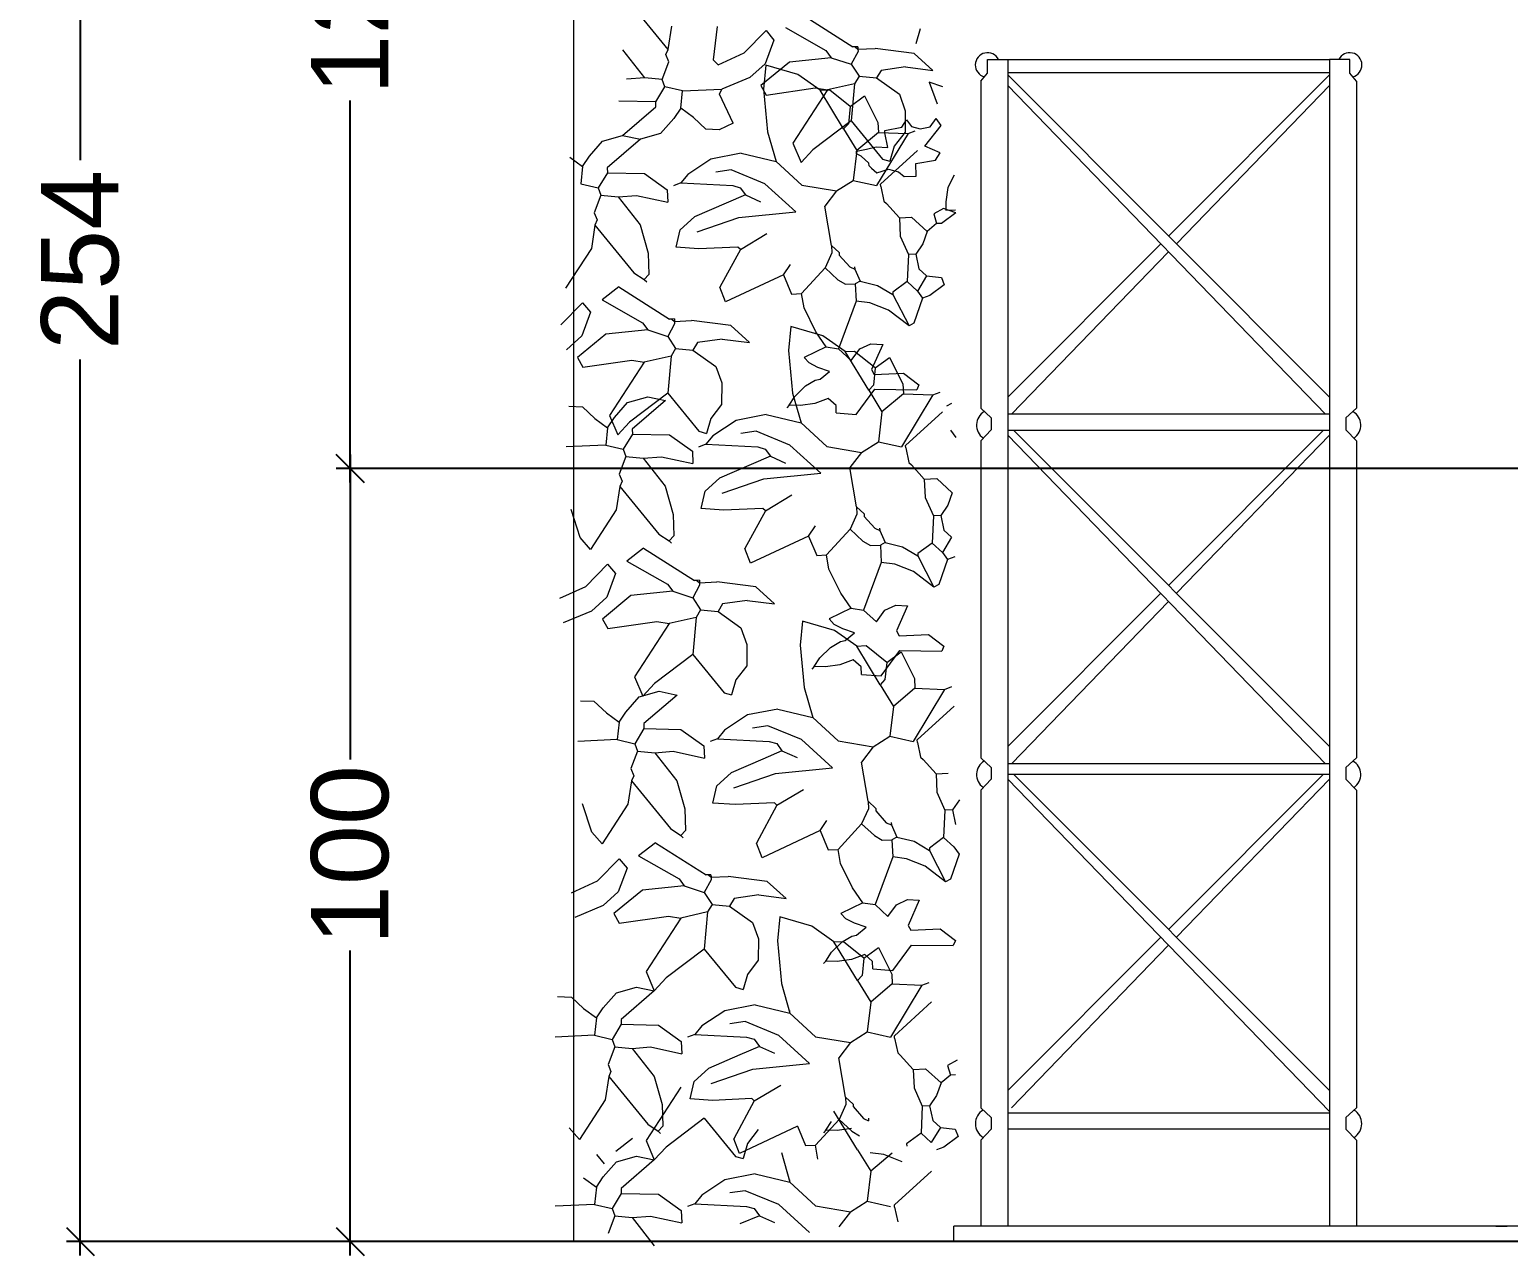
# Model space of a CAD drawing. Header units: centimetres. Extents: x 5667 to 17750, y 274 to 6203.
# Drawn here: x 12659.6 to 12850.9, y 2465.5 to 2624.1 of the extents above; entities that cross this region are included whole.
import ezdxf

# ---------------------------------------------------------------- set-up
doc = ezdxf.new("R2010")
doc.units = ezdxf.units.CM
doc.header["$MEASUREMENT"] = 0
doc.layers.get('0').update_dxf_attribs({"lineweight": 18})
for name, color, linetype, lineweight in [('A-FURN', 8, 'Continuous', 9), ('A-WALL-FULL', 7, 'Continuous', 20), ('G-ANNO-DIM', 3, 'Continuous', 9), ('G-HEDGE', 104, 'Continuous', 9)]:
    doc.layers.add(name, color=color, linetype=linetype, lineweight=lineweight)
doc.styles.add('ARIAL', font='arial.ttf')
doc.dimstyles.new('TICK_36', dxfattribs={"dimtxt": 10, "dimasz": 3.6, "dimexe": 1.8, "dimexo": 1.2, "dimgap": 1.8, "dimtad": 0, "dimdec": 0, "dimzin": 0, "dimdsep": 46, "dimtxsty": 'ARIAL', "dimblk": 'OBLIQUE', "dimcen": 1.8, "dimdle": 1.8, "dimclrd": 256, "dimclrt": 256, "dimadec": 0, "dimazin": 0, "dimtfac": 1, "dimtdec": 0, "dimtmove": 1, "dimatfit": 3, "dimldrblk": 'OPEN90', "dimfxl": 1, "dimtolj": 1, "dimtzin": 0, "dimarcsym": 0})

# ---------------------------------------------------------------- blocks, each defined once
blk = doc.blocks.new('_Oblique')
at = {"color": 0, "linetype": 'ByBlock', "lineweight": -2}
blk.add_line((-0.5, -0.5), (0.5, 0.5), dxfattribs=at)
blk = doc.blocks.new('*D69')
at = {"layer": 'Defpoints', "color": 0, "transparency": 16777216}
for p in [(13124.18, 2687.32), (12701.05, 2567.32), (13124.18, 2567.32)]:
    blk.add_point(p, dxfattribs=at)
at = {"layer": 'G-ANNO-DIM', "lineweight": -2, "transparency": 16777216}
for p, q in [((12701.05, 2689.12), (12701.05, 2639.68)), ((12701.05, 2565.52), (12701.05, 2614.96))]:
    blk.add_line(p, q, dxfattribs=at)
at = {"layer": 'G-ANNO-DIM', "color": 0, "lineweight": -2, "transparency": 16777216}
for p, q in [((13122.98, 2687.32), (12699.25, 2687.32)), ((13122.98, 2567.32), (12699.25, 2567.32))]:
    blk.add_line(p, q, dxfattribs=at)
at = {"layer": 'G-ANNO-DIM', "lineweight": -2, "transparency": 16777216, "xscale": 3.6, "yscale": 3.6, "zscale": 3.6}
for p, rotation in [((12701.05, 2687.32), 90), ((12701.05, 2567.32), 270)]:
    blk.add_blockref('_Oblique', p, dxfattribs=dict(at, rotation=rotation))
at = {"layer": 'G-ANNO-DIM', "transparency": 16777216, "insert": (12701.05, 2627.32), "char_height": 10, "attachment_point": 5, "rotation": 90, "style": 'ARIAL'}
blk.add_mtext('\\A1;120', dxfattribs=at)
blk = doc.blocks.new('_Open90')
at = {"color": 0, "linetype": 'ByBlock', "lineweight": -2}
for p, q in [((0, 0), (-1, 0)), ((-0.5, 0.5), (0, 0)), ((0, 0), (-0.5, -0.5))]:
    blk.add_line(p, q, dxfattribs=at)
blk = doc.blocks.new('*D71')
at = {"layer": 'Defpoints', "color": 0, "transparency": 16777216}
for p in [(13124.18, 2567.32), (12701.05, 2467.32), (13124.18, 2467.32)]:
    blk.add_point(p, dxfattribs=at)
at = {"layer": 'G-ANNO-DIM', "lineweight": -2, "transparency": 16777216}
for p, q in [((12701.05, 2569.12), (12701.05, 2529.68)), ((12701.05, 2465.52), (12701.05, 2504.96))]:
    blk.add_line(p, q, dxfattribs=at)
at = {"layer": 'G-ANNO-DIM', "color": 0, "lineweight": -2, "transparency": 16777216}
for p, q in [((13122.98, 2567.32), (12699.25, 2567.32)), ((13122.98, 2467.32), (12699.25, 2467.32))]:
    blk.add_line(p, q, dxfattribs=at)
at = {"layer": 'G-ANNO-DIM', "lineweight": -2, "transparency": 16777216, "xscale": 3.6, "yscale": 3.6, "zscale": 3.6}
for p, rotation in [((12701.05, 2567.32), 90), ((12701.05, 2467.32), 270)]:
    blk.add_blockref('_Oblique', p, dxfattribs=dict(at, rotation=rotation))
at = {"layer": 'G-ANNO-DIM', "transparency": 16777216, "insert": (12701.05, 2517.32), "char_height": 10, "attachment_point": 5, "rotation": 90, "style": 'ARIAL'}
blk.add_mtext('\\A1;100', dxfattribs=at)
blk = doc.blocks.new('*D101')
at = {"layer": 'Defpoints', "color": 0, "transparency": 16777216}
for p in [(12729.93, 2721.32), (12666.13, 2467.32), (12729.93, 2467.32)]:
    blk.add_point(p, dxfattribs=at)
at = {"layer": 'G-ANNO-DIM', "color": 0, "lineweight": -2, "transparency": 16777216}
for p, q in [((12728.73, 2721.32), (12664.33, 2721.32)), ((12728.73, 2467.32), (12664.33, 2467.32))]:
    blk.add_line(p, q, dxfattribs=at)
at = {"layer": 'G-ANNO-DIM', "lineweight": -2, "transparency": 16777216}
for p, q in [((12666.13, 2723.12), (12666.13, 2607.23)), ((12666.13, 2465.52), (12666.13, 2581.41))]:
    blk.add_line(p, q, dxfattribs=at)
at = {"layer": 'G-ANNO-DIM', "lineweight": -2, "transparency": 16777216, "xscale": 3.6, "yscale": 3.6, "zscale": 3.6}
for p, rotation in [((12666.13, 2721.32), 90), ((12666.13, 2467.32), 270)]:
    blk.add_blockref('_Oblique', p, dxfattribs=dict(at, rotation=rotation))
at = {"layer": 'G-ANNO-DIM', "transparency": 16777216, "insert": (12666.13, 2594.32), "char_height": 10, "attachment_point": 5, "rotation": 90, "style": 'ARIAL'}
blk.add_mtext('\\A1;254', dxfattribs=at)

msp = doc.modelspace()

# ---------------------------------------------------------------- linework, layer by layer
at = {"layer": 'A-FURN'}
for p, q in [((12783.52, 2620.23), (12786.15, 2620.23)), ((12783.52, 2618.47), (12783.52, 2620.23)), ((12784.93, 2620.23), (12786.15, 2620.23)), ((12786.15, 2620.23), (12827.77, 2620.23)), ((12786.15, 2620.23), (12786.15, 2469.32)), ((12830.4, 2620.23), (12827.77, 2620.23)), ((12828.99, 2620.23), (12827.77, 2620.23)), ((12827.77, 2620.23), (12827.77, 2469.32)), ((12830.4, 2618.47), (12830.4, 2620.23)), ((12782.64, 2617.46), (12783.52, 2618.47)), ((12827.77, 2618.53), (12786.15, 2618.53)), ((12786.15, 2618.25), (12827.77, 2576.56)), ((12827.77, 2618.25), (12806.96, 2597.4)), ((12831.29, 2617.46), (12830.4, 2618.47)), ((12782.64, 2617.46), (12782.64, 2575.12)), ((12786.15, 2616.86), (12827.28, 2574.34)), ((12827.77, 2616.86), (12807.97, 2596.39)), ((12831.29, 2617.46), (12831.29, 2575.12)), ((12805.95, 2596.39), (12786.15, 2576.56)), ((12806.96, 2595.34), (12786.65, 2574.34)), ((12782.64, 2575.12), (12784.02, 2573.87)), ((12827.77, 2574.34), (12786.15, 2574.34)), ((12831.29, 2575.12), (12829.9, 2573.87)), ((12784.02, 2572.34), (12782.64, 2570.93)), ((12784.02, 2573.87), (12784.02, 2572.34)), ((12827.77, 2572.26), (12786.15, 2572.26)), ((12786.94, 2572.26), (12827.77, 2531.36)), ((12826.98, 2572.26), (12806.96, 2552.2)), ((12829.9, 2573.87), (12829.9, 2572.34)), ((12829.9, 2572.34), (12831.29, 2570.93)), ((12782.64, 2570.93), (12782.64, 2529.91)), ((12786.15, 2571.66), (12827.28, 2529.14)), ((12827.77, 2571.66), (12807.97, 2551.19)), ((12831.29, 2570.93), (12831.29, 2529.91)), ((12805.95, 2551.19), (12786.15, 2531.36)), ((12806.96, 2550.14), (12786.65, 2529.14)), ((12782.64, 2529.91), (12784.02, 2528.66)), ((12784.02, 2528.66), (12784.02, 2527.13)), ((12827.77, 2529.14), (12786.15, 2529.14)), ((12831.29, 2529.91), (12829.9, 2528.66)), ((12829.9, 2528.66), (12829.9, 2527.13)), ((12784.02, 2527.13), (12782.64, 2525.72)), ((12827.77, 2527.75), (12786.15, 2527.75)), ((12786.15, 2527.15), (12827.77, 2484.12)), ((12786.94, 2527.75), (12827.77, 2486.85)), ((12826.98, 2527.75), (12806.96, 2507.7)), ((12827.77, 2527.15), (12807.97, 2506.68)), ((12829.9, 2527.13), (12831.29, 2525.72)), ((12782.64, 2525.72), (12782.64, 2484.63)), ((12831.29, 2525.72), (12831.29, 2484.63)), ((12805.95, 2506.68), (12786.15, 2486.85)), ((12806.96, 2505.64), (12786.65, 2484.63)), ((12782.64, 2484.63), (12784.02, 2483.38)), ((12831.29, 2484.63), (12829.9, 2483.38)), ((12784.02, 2483.38), (12784.02, 2481.86)), ((12827.77, 2483.94), (12786.15, 2483.94)), ((12829.9, 2483.38), (12829.9, 2481.86)), ((12784.02, 2481.86), (12782.64, 2480.45)), ((12782.64, 2480.45), (12782.64, 2469.32)), ((12827.77, 2481.86), (12786.15, 2481.86)), ((12829.9, 2481.86), (12831.29, 2480.45)), ((12831.29, 2480.45), (12831.29, 2469.32)), ((12779.18, 2467.32), (12779.18, 2469.32)), ((13043.62, 2469.32), (12779.18, 2469.32)), ((12779.18, 2467.32), (12779.18, 2469.32)), ((12849.31, 2469.32), (12850.79, 2469.32))]:
    msp.add_line(p, q, dxfattribs=at)
for centre, radius, start, end in [((12783.52, 2619.54), 1.58, 26.1409, 255.3594), ((12830.4, 2619.54), 1.58, 284.6406, 153.8591), ((12784.12, 2572.94), 2.02, 119.9195, 235.5294), ((12829.81, 2572.94), 2.02, 304.4706, 60.0805), ((12784.12, 2527.73), 2.02, 119.9195, 235.5294), ((12829.81, 2527.73), 2.02, 304.4706, 60.0805), ((12784.02, 2482.55), 2.06, 120.5384, 239.0997), ((12829.9, 2482.55), 2.06, 300.9003, 59.4616)]:
    msp.add_arc(centre, radius, start, end, dxfattribs=at)
at = {"layer": 'A-WALL-FULL'}
for p, q in [((12729.93, 2721.32), (12729.93, 2467.32)), ((13703.93, 2467.32), (12683.93, 2467.32)), ((13703.93, 2467.32), (12683.93, 2467.32))]:
    msp.add_line(p, q, dxfattribs=at)
at = {"layer": 'G-HEDGE'}
for p, q in [((12742.21, 2621.53), (12737.15, 2627.69)), ((12759.54, 2626.06), (12766.1, 2621.88)), ((12742.21, 2621.53), (12742.67, 2624.55)), ((12748.53, 2624.5), (12748.01, 2620.18)), ((12752.05, 2621.12), (12754.87, 2623.99)), ((12754.87, 2623.99), (12755.88, 2622.76)), ((12757.38, 2624.37), (12762.61, 2621.4)), ((12774.31, 2622.3), (12774.87, 2624.24)), ((12755.88, 2622.76), (12754.75, 2619.7)), ((12766.42, 2621.89), (12766.1, 2621.88)), ((12766.74, 2621.9), (12766.42, 2621.89)), ((12766.42, 2621.89), (12766.76, 2621.59)), ((12766.74, 2621.9), (12766.76, 2621.59)), ((12739.18, 2617.88), (12736.35, 2621.51)), ((12741.42, 2617.66), (12742.28, 2619.93)), ((12741.92, 2620.88), (12742.21, 2621.53)), ((12742.28, 2619.93), (12741.92, 2620.88)), ((12748.68, 2619.57), (12748.01, 2620.18)), ((12748.68, 2619.57), (12752.05, 2621.12)), ((12757.89, 2619.92), (12754.19, 2616.89)), ((12763.29, 2620.48), (12757.89, 2619.92)), ((12762.61, 2621.4), (12763.29, 2620.48)), ((12763.29, 2620.48), (12765.88, 2619.63)), ((12766.77, 2621.27), (12765.88, 2619.63)), ((12766.76, 2621.59), (12768.99, 2621.68)), ((12766.76, 2621.59), (12766.77, 2621.27)), ((12774.03, 2621.04), (12768.99, 2621.68)), ((12776.47, 2618.84), (12774.03, 2621.04)), ((12754.75, 2619.7), (12752.78, 2617.93)), ((12754.83, 2619.49), (12754.53, 2616.41)), ((12758.99, 2618.29), (12754.83, 2619.49)), ((12761.86, 2616.27), (12758.99, 2618.29)), ((12765.88, 2619.63), (12766.91, 2618.08)), ((12766.91, 2618.08), (12766.31, 2617.1)), ((12766.91, 2618.08), (12769.15, 2617.86)), ((12769.75, 2618.84), (12769.15, 2617.86)), ((12772.92, 2619.3), (12769.75, 2618.84)), ((12772.92, 2619.3), (12776.47, 2618.84)), ((12739.18, 2617.88), (12736.81, 2617.69)), ((12741.42, 2617.66), (12739.18, 2617.88)), ((12740.59, 2614.75), (12741.78, 2616.72)), ((12741.78, 2616.72), (12741.42, 2617.66)), ((12744.04, 2616.18), (12741.78, 2616.72)), ((12743.82, 2613.94), (12744.04, 2616.18)), ((12744.04, 2616.18), (12749.14, 2616.4)), ((12748.85, 2615.75), (12749.14, 2616.4)), ((12752.78, 2617.93), (12749.14, 2616.4)), ((12754.19, 2616.89), (12754.88, 2615.64)), ((12754.53, 2616.41), (12755.06, 2610.9)), ((12754.88, 2615.64), (12761.23, 2616.56)), ((12762.84, 2616.31), (12758.35, 2609.41)), ((12761.23, 2616.56), (12762.84, 2616.31)), ((12763.1, 2616.29), (12761.82, 2616.23)), ((12764.91, 2611.26), (12761.86, 2616.27)), ((12766.31, 2617.1), (12762.84, 2616.31)), ((12765.74, 2614.17), (12763.1, 2616.29)), ((12766.31, 2617.1), (12765.88, 2612.29)), ((12769.15, 2617.86), (12772.12, 2615.75)), ((12777.75, 2616.7), (12775.99, 2617.32)), ((12775.99, 2617.32), (12777.01, 2614.52)), ((12740.59, 2614.75), (12735.8, 2614.86)), ((12740.62, 2614.12), (12740.59, 2614.75)), ((12750.61, 2612), (12748.85, 2615.75)), ((12765.74, 2614.17), (12765.52, 2611.92)), ((12765.74, 2614.17), (12767.6, 2615.53)), ((12767.6, 2615.53), (12769.35, 2612.09)), ((12772.12, 2615.75), (12772.89, 2613.62)), ((12736.31, 2610.42), (12740.62, 2614.12)), ((12742.92, 2612.62), (12741.22, 2610.66)), ((12743.82, 2613.94), (12742.92, 2612.62)), ((12745.47, 2612.73), (12743.82, 2613.94)), ((12747.06, 2611.23), (12745.47, 2612.73)), ((12765.88, 2612.29), (12760.94, 2608.56)), ((12765.88, 2612.29), (12769.93, 2607.36)), ((12772.44, 2611.48), (12773.04, 2612.46)), ((12772.89, 2613.62), (12772.86, 2610.85)), ((12773.04, 2612.46), (12773.7, 2611.56)), ((12776.1, 2611.55), (12776.86, 2612.63)), ((12777.54, 2611.7), (12776.86, 2612.63)), ((12733.7, 2609.69), (12736.31, 2610.42)), ((12736.31, 2610.42), (12738.61, 2609.94)), ((12741.22, 2610.66), (12738.61, 2609.94)), ((12748.82, 2611.15), (12747.06, 2611.23)), ((12750.61, 2612), (12748.82, 2611.15)), ((12755.06, 2610.9), (12756.16, 2607.05)), ((12765.52, 2611.92), (12764.91, 2611.26)), ((12764.91, 2611.26), (12766.63, 2608.46)), ((12769.4, 2610.82), (12766.63, 2608.46)), ((12773.24, 2610.66), (12769.16, 2603.93)), ((12769.35, 2612.09), (12769.4, 2610.82)), ((12769.4, 2610.82), (12773.24, 2610.66)), ((12770.23, 2611.06), (12772.44, 2611.48)), ((12770.24, 2610.74), (12770.23, 2611.06)), ((12770.64, 2608.85), (12770.24, 2610.74)), ((12772.86, 2610.85), (12771.45, 2609.02)), ((12773.24, 2610.66), (12774.18, 2611.02)), ((12773.7, 2611.56), (12774.81, 2611.27)), ((12774.81, 2611.27), (12776.1, 2611.55)), ((12775.42, 2609.05), (12777.54, 2611.7)), ((12732, 2607.73), (12733.7, 2609.69)), ((12738.61, 2609.94), (12734.3, 2606.24)), ((12758.35, 2609.41), (12759.42, 2606.9)), ((12760.94, 2608.56), (12759.42, 2606.9)), ((12766.63, 2608.46), (12766.16, 2604.61)), ((12766.56, 2608.37), (12767.86, 2608.66)), ((12767.86, 2608.66), (12769.13, 2608.96)), ((12769.13, 2608.96), (12770.64, 2608.85)), ((12769.69, 2604.13), (12774.48, 2608.48)), ((12771.45, 2609.02), (12770.9, 2607.08)), ((12777.38, 2608.18), (12775.42, 2609.05)), ((12729.46, 2607.62), (12731.1, 2606.42)), ((12731.1, 2606.42), (12732, 2607.73)), ((12747.74, 2607.36), (12744.75, 2605.38)), ((12751.64, 2608.13), (12747.74, 2607.36)), ((12751.64, 2608.13), (12756.16, 2607.05)), ((12756.16, 2607.05), (12756.14, 2607.37)), ((12756.16, 2607.05), (12759.48, 2604)), ((12766.58, 2608.06), (12766.56, 2608.37)), ((12767.18, 2607.74), (12766.58, 2608.06)), ((12768.18, 2606.82), (12767.18, 2607.74)), ((12768.19, 2606.5), (12768.18, 2606.82)), ((12768.52, 2606.2), (12768.19, 2606.5)), ((12769.93, 2607.36), (12770.9, 2607.08)), ((12774.25, 2606.77), (12776.78, 2607.2)), ((12774.31, 2605.17), (12774.25, 2606.77)), ((12776.78, 2607.2), (12777.38, 2608.18)), ((12731.1, 2606.42), (12730.88, 2604.17)), ((12734.33, 2605.6), (12733.14, 2603.63)), ((12734.3, 2606.24), (12734.33, 2605.6)), ((12734.33, 2605.6), (12739.13, 2605.49)), ((12739.13, 2605.49), (12742.09, 2603.38)), ((12744.75, 2605.38), (12743.83, 2604.27)), ((12750.36, 2605.95), (12748.36, 2605.66)), ((12754.72, 2604.17), (12750.36, 2605.95)), ((12763.99, 2603.24), (12766.16, 2604.61)), ((12766.16, 2604.61), (12769.16, 2603.93)), ((12768.52, 2606.2), (12769.19, 2605.59)), ((12769.19, 2605.59), (12770.72, 2606.06)), ((12770.72, 2606.06), (12771.99, 2605.72)), ((12771.99, 2605.72), (12772.72, 2605.11)), ((12772.72, 2605.11), (12774.31, 2605.17)), ((12779.21, 2605.27), (12778.37, 2603.68)), ((12730.88, 2604.17), (12733.14, 2603.63)), ((12733.5, 2602.69), (12732.64, 2600.42)), ((12733.14, 2603.63), (12733.5, 2602.69)), ((12733.5, 2602.69), (12735.75, 2602.47)), ((12735.75, 2602.47), (12738.11, 2602.66)), ((12738.11, 2602.66), (12742.16, 2601.79)), ((12742.09, 2603.38), (12742.16, 2601.79)), ((12743.83, 2604.27), (12742.89, 2603.91)), ((12743.83, 2604.27), (12750.55, 2603.93)), ((12752.2, 2602.72), (12749.69, 2601.66)), ((12750.55, 2603.93), (12751.52, 2603.65)), ((12751.52, 2603.65), (12752.2, 2602.72)), ((12752.2, 2602.72), (12754.15, 2601.85)), ((12758.71, 2600.53), (12754.72, 2604.17)), ((12759.48, 2604), (12763.99, 2603.24)), ((12763.99, 2603.24), (12762.48, 2601.26)), ((12769.71, 2603.81), (12769.69, 2604.13)), ((12769.71, 2603.81), (12770.11, 2601.91)), ((12778.37, 2603.68), (12778.15, 2601.82)), ((12735.75, 2602.47), (12738.57, 2598.84)), ((12749.69, 2601.66), (12745.62, 2599.88)), ((12763.33, 2596.19), (12762.48, 2601.26)), ((12770.11, 2601.91), (12770.44, 2601.6)), ((12770.44, 2601.6), (12772.12, 2599.76)), ((12777.81, 2600.97), (12776.56, 2600.27)), ((12779.43, 2600.4), (12777.81, 2600.97)), ((12778.15, 2601.82), (12778.13, 2600.76)), ((12778.13, 2600.76), (12779.4, 2600.81)), ((12732.64, 2600.42), (12733, 2599.48)), ((12733, 2599.48), (12732.71, 2598.83)), ((12738.57, 2598.84), (12739.61, 2595.2)), ((12745.62, 2599.88), (12743.77, 2598.21)), ((12745.97, 2597.94), (12751.34, 2599.8)), ((12751.34, 2599.8), (12758.71, 2600.53)), ((12772.12, 2599.76), (12773.71, 2599.83)), ((12772.12, 2599.76), (12772.22, 2597.37)), ((12773.71, 2599.83), (12775.71, 2598)), ((12776.94, 2599.01), (12775.71, 2598)), ((12776.56, 2600.27), (12776.94, 2599.01)), ((12777.57, 2599.04), (12776.94, 2599.01)), ((12779.43, 2600.4), (12777.57, 2599.04)), ((12732.71, 2598.83), (12732.26, 2595.8)), ((12732.71, 2598.83), (12737.77, 2592.66)), ((12743.23, 2595.95), (12743.77, 2598.21)), ((12751.55, 2595.67), (12754.97, 2597.74)), ((12772.22, 2597.37), (12773.28, 2595.02)), ((12775.71, 2598), (12775.14, 2596.38)), ((12732.26, 2595.8), (12728.92, 2590.68)), ((12739.61, 2595.2), (12739.7, 2592.43)), ((12746.12, 2595.76), (12743.23, 2595.95)), ((12751.21, 2595.98), (12746.12, 2595.76)), ((12751.55, 2595.67), (12748.89, 2590.77)), ((12751.55, 2595.67), (12751.21, 2595.98)), ((12763.38, 2595.23), (12762.5, 2593.28)), ((12763.33, 2596.19), (12764.33, 2595.27)), ((12763.33, 2596.19), (12763.38, 2595.23)), ((12764.33, 2595.27), (12764.35, 2594.95)), ((12773.28, 2595.02), (12773.12, 2591.51)), ((12774.24, 2595.07), (12773.28, 2595.02)), ((12775.14, 2596.38), (12774.24, 2595.07)), ((12774.24, 2595.07), (12774.64, 2593.17)), ((12757.12, 2592.4), (12758.02, 2593.72)), ((12762.5, 2593.28), (12759.46, 2589.95)), ((12762.5, 2593.28), (12764.17, 2591.75)), ((12764.35, 2594.95), (12765.69, 2593.42)), ((12765.69, 2593.42), (12766.34, 2593.13)), ((12766.33, 2593.44), (12766.34, 2593.13)), ((12766.34, 2593.13), (12767.05, 2591.56)), ((12774.64, 2593.17), (12775.64, 2592.25)), ((12737.77, 2592.66), (12739.09, 2591.76)), ((12739.7, 2592.43), (12739.09, 2591.76)), ((12739.09, 2591.76), (12739.42, 2591.46)), ((12757.12, 2592.4), (12749.61, 2588.89)), ((12757.12, 2592.4), (12758.18, 2589.9)), ((12764.17, 2591.75), (12765.15, 2591.16)), ((12765.15, 2591.16), (12766.42, 2591.21)), ((12767.05, 2591.56), (12766.42, 2591.21)), ((12766.42, 2591.21), (12766.52, 2588.98)), ((12767.05, 2591.56), (12769.31, 2591.02)), ((12773.12, 2591.51), (12771.26, 2590.15)), ((12773.12, 2591.51), (12774.45, 2590.29)), ((12775.64, 2592.25), (12774.45, 2590.29)), ((12775.64, 2592.25), (12777.56, 2592.02)), ((12777.56, 2592.02), (12777.92, 2591.08)), ((12735.8, 2590.84), (12733.64, 2589.15)), ((12735.8, 2590.84), (12742.36, 2586.65)), ((12749.61, 2588.89), (12748.89, 2590.77)), ((12758.18, 2589.9), (12759.46, 2589.95)), ((12759.78, 2588.13), (12759.46, 2589.95)), ((12769.31, 2591.02), (12771.27, 2589.83)), ((12771.26, 2590.15), (12771.27, 2589.83)), ((12771.27, 2589.83), (12773.37, 2585.77)), ((12775.12, 2589.36), (12773.99, 2586.12)), ((12774.45, 2590.29), (12775.12, 2589.36)), ((12776.07, 2589.72), (12775.12, 2589.36)), ((12777.92, 2591.08), (12776.07, 2589.72)), ((12728.31, 2585.9), (12731.13, 2588.77)), ((12732.14, 2587.54), (12731.01, 2584.48)), ((12731.13, 2588.77), (12732.14, 2587.54)), ((12733.64, 2589.15), (12738.87, 2586.18)), ((12761.32, 2585.01), (12759.78, 2588.13)), ((12766.52, 2588.98), (12764.24, 2582.82)), ((12768.31, 2588.75), (12766.52, 2588.98)), ((12770.7, 2587.81), (12768.31, 2588.75)), ((12773.37, 2585.77), (12770.7, 2587.81)), ((12738.87, 2586.18), (12739.55, 2585.25)), ((12743.03, 2586.04), (12742.14, 2584.41)), ((12742.68, 2586.67), (12742.36, 2586.65)), ((12743, 2586.68), (12742.68, 2586.67)), ((12742.68, 2586.67), (12743.01, 2586.36)), ((12743, 2586.68), (12743.01, 2586.36)), ((12743.01, 2586.36), (12745.24, 2586.46)), ((12743.01, 2586.36), (12743.03, 2586.04)), ((12750.29, 2585.82), (12745.24, 2586.46)), ((12752.73, 2583.62), (12750.29, 2585.82)), ((12758.07, 2585.68), (12757.77, 2582.59)), ((12762.23, 2584.48), (12758.07, 2585.68)), ((12773.99, 2586.12), (12773.37, 2585.77)), ((12731.01, 2584.48), (12729.03, 2582.7)), ((12734.15, 2584.7), (12730.45, 2581.67)), ((12739.55, 2585.25), (12734.15, 2584.7)), ((12739.55, 2585.25), (12742.14, 2584.41)), ((12742.14, 2584.41), (12743.17, 2582.86)), ((12746.01, 2583.62), (12745.41, 2582.64)), ((12749.18, 2584.08), (12746.01, 2583.62)), ((12749.18, 2584.08), (12752.73, 2583.62)), ((12762.63, 2583.07), (12761.32, 2585.01)), ((12765.1, 2582.45), (12762.23, 2584.48)), ((12730.45, 2581.67), (12731.14, 2580.42)), ((12742.57, 2581.87), (12739.09, 2581.08)), ((12742.57, 2581.87), (12742.14, 2577.07)), ((12743.17, 2582.86), (12742.57, 2581.87)), ((12743.17, 2582.86), (12745.41, 2582.64)), ((12745.41, 2582.64), (12748.38, 2580.53)), ((12757.77, 2582.59), (12758.3, 2577.09)), ((12762.63, 2583.07), (12759.82, 2581.67)), ((12760.44, 2580.98), (12759.82, 2581.67)), ((12762.63, 2583.07), (12764.24, 2582.82)), ((12764.24, 2582.82), (12765.9, 2581.3)), ((12766.33, 2582.47), (12765.06, 2582.42)), ((12768.15, 2577.45), (12765.1, 2582.45)), ((12765.9, 2581.3), (12766.99, 2582.8)), ((12768.98, 2580.35), (12766.33, 2582.47)), ((12766.99, 2582.8), (12768.42, 2583.47)), ((12768.42, 2583.47), (12769.96, 2583.39)), ((12769.96, 2583.39), (12768.5, 2580.13)), ((12768.98, 2580.35), (12770.84, 2581.71)), ((12770.84, 2581.71), (12772.58, 2578.28)), ((12731.14, 2580.42), (12737.49, 2581.33)), ((12739.09, 2581.08), (12734.61, 2574.19)), ((12737.49, 2581.33), (12739.09, 2581.08)), ((12748.38, 2580.53), (12749.15, 2578.4)), ((12761.58, 2580.41), (12760.44, 2580.98)), ((12763.09, 2579.9), (12761.58, 2580.41)), ((12761.85, 2578.89), (12763.09, 2579.9)), ((12768.5, 2580.13), (12768.85, 2579.51)), ((12768.98, 2580.35), (12768.76, 2578.11)), ((12749.15, 2578.4), (12749.12, 2575.63)), ((12758.58, 2576.66), (12759.98, 2578.01)), ((12759.98, 2578.01), (12761.24, 2578.74)), ((12761.24, 2578.74), (12761.85, 2578.89)), ((12768.76, 2578.11), (12768.15, 2577.45)), ((12768.85, 2579.51), (12772.67, 2579.68)), ((12772.58, 2578.28), (12772.64, 2577)), ((12772.67, 2579.68), (12774.65, 2578.17)), ((12774.65, 2578.17), (12774.36, 2577.52)), ((12735.24, 2573.92), (12736.94, 2575.88)), ((12736.94, 2575.88), (12739.55, 2576.6)), ((12742.14, 2577.07), (12737.2, 2573.34)), ((12741.85, 2576.12), (12737.54, 2572.43)), ((12739.55, 2576.6), (12741.85, 2576.12)), ((12742.14, 2577.07), (12746.19, 2572.14)), ((12757.85, 2575.52), (12758.58, 2576.66)), ((12758.3, 2577.09), (12759.39, 2573.23)), ((12762.92, 2576.38), (12761.2, 2575.73)), ((12763.92, 2575.46), (12762.92, 2576.38)), ((12766.52, 2574.3), (12768.93, 2577.6)), ((12768.15, 2577.45), (12769.87, 2574.65)), ((12768.93, 2577.6), (12774.36, 2577.52)), ((12772.64, 2577), (12769.87, 2574.65)), ((12776.47, 2576.85), (12772.4, 2570.12)), ((12772.64, 2577), (12776.47, 2576.85)), ((12776.47, 2576.85), (12777.42, 2577.21)), ((12729.34, 2575.39), (12731.1, 2575.31)), ((12731.1, 2575.31), (12732.69, 2573.81)), ((12734.61, 2574.19), (12735.67, 2571.68)), ((12749.12, 2575.63), (12747.71, 2573.8)), ((12754.88, 2574.31), (12750.98, 2573.54)), ((12754.88, 2574.31), (12759.39, 2573.23)), ((12757.85, 2575.52), (12757.55, 2575.19)), ((12759.33, 2575.46), (12757.85, 2575.52)), ((12761.2, 2575.73), (12759.33, 2575.46)), ((12763.96, 2574.51), (12763.92, 2575.46)), ((12763.96, 2574.51), (12766.52, 2574.3)), ((12769.87, 2574.65), (12769.4, 2570.8)), ((12772.93, 2570.31), (12777.72, 2574.67)), ((12778.28, 2575.45), (12778.91, 2575.8)), ((12732.69, 2573.81), (12734.34, 2572.6)), ((12734.34, 2572.6), (12734.12, 2570.36)), ((12734.34, 2572.6), (12735.24, 2573.92)), ((12737.2, 2573.34), (12735.67, 2571.68)), ((12737.54, 2572.43), (12737.57, 2571.79)), ((12746.19, 2572.14), (12747.16, 2571.86)), ((12747.71, 2573.8), (12747.16, 2571.86)), ((12750.98, 2573.54), (12747.99, 2571.57)), ((12753.6, 2572.14), (12751.59, 2571.85)), ((12757.96, 2570.36), (12753.6, 2572.14)), ((12759.39, 2573.23), (12759.38, 2573.55)), ((12759.39, 2573.23), (12762.72, 2570.19)), ((12778.74, 2572.28), (12779.42, 2571.35)), ((12734.12, 2570.36), (12729.02, 2570.14)), ((12734.12, 2570.36), (12736.38, 2569.82)), ((12737.57, 2571.79), (12736.38, 2569.82)), ((12737.57, 2571.79), (12742.36, 2571.68)), ((12742.36, 2571.68), (12745.33, 2569.57)), ((12747.07, 2570.46), (12746.12, 2570.1)), ((12747.99, 2571.57), (12747.07, 2570.46)), ((12747.07, 2570.46), (12753.79, 2570.12)), ((12761.95, 2566.72), (12757.96, 2570.36)), ((12762.72, 2570.19), (12767.22, 2569.42)), ((12767.22, 2569.42), (12769.4, 2570.8)), ((12769.4, 2570.8), (12772.4, 2570.12)), ((12772.94, 2569.99), (12772.93, 2570.31)), ((12736.74, 2568.88), (12735.88, 2566.61)), ((12736.38, 2569.82), (12736.74, 2568.88)), ((12736.74, 2568.88), (12738.98, 2568.66)), ((12738.98, 2568.66), (12741.35, 2568.85)), ((12738.98, 2568.66), (12741.81, 2565.03)), ((12741.35, 2568.85), (12745.4, 2567.98)), ((12745.33, 2569.57), (12745.4, 2567.98)), ((12755.43, 2568.91), (12752.93, 2567.84)), ((12753.79, 2570.12), (12754.75, 2569.84)), ((12754.75, 2569.84), (12755.43, 2568.91)), ((12755.43, 2568.91), (12757.39, 2568.04)), ((12767.22, 2569.42), (12765.71, 2567.44)), ((12772.94, 2569.99), (12773.34, 2568.1)), ((12735.88, 2566.61), (12736.24, 2565.67)), ((12752.93, 2567.84), (12748.85, 2566.07)), ((12754.58, 2565.99), (12761.95, 2566.72)), ((12766.57, 2562.37), (12765.71, 2567.44)), ((12773.34, 2568.1), (12773.68, 2567.79)), ((12773.68, 2567.79), (12775.35, 2565.95)), ((12735.95, 2565.01), (12735.49, 2561.99)), ((12736.24, 2565.67), (12735.95, 2565.01)), ((12735.95, 2565.01), (12741.01, 2558.85)), ((12741.81, 2565.03), (12742.85, 2561.39)), ((12746.47, 2562.14), (12747.01, 2564.39)), ((12748.85, 2566.07), (12747.01, 2564.39)), ((12749.2, 2564.12), (12754.58, 2565.99)), ((12775.35, 2565.95), (12776.95, 2566.02)), ((12775.35, 2565.95), (12775.45, 2563.56)), ((12776.95, 2566.02), (12778.94, 2564.19)), ((12754.78, 2561.86), (12758.2, 2563.92)), ((12775.45, 2563.56), (12776.52, 2561.21)), ((12778.37, 2562.57), (12777.47, 2561.25)), ((12778.94, 2564.19), (12778.37, 2562.57)), ((12730.81, 2558.41), (12729.63, 2562.04)), ((12735.49, 2561.99), (12732.16, 2556.87)), ((12742.85, 2561.39), (12742.93, 2558.61)), ((12749.35, 2561.94), (12746.47, 2562.14)), ((12754.45, 2562.16), (12749.35, 2561.94)), ((12754.78, 2561.86), (12752.12, 2556.96)), ((12754.78, 2561.86), (12754.45, 2562.16)), ((12766.61, 2561.42), (12765.74, 2559.47)), ((12766.57, 2562.37), (12767.57, 2561.46)), ((12766.57, 2562.37), (12766.61, 2561.42)), ((12767.57, 2561.46), (12767.58, 2561.14)), ((12767.58, 2561.14), (12768.93, 2559.6)), ((12776.52, 2561.21), (12776.35, 2557.69)), ((12777.47, 2561.25), (12776.52, 2561.21)), ((12777.47, 2561.25), (12777.88, 2559.36)), ((12741.01, 2558.85), (12742.32, 2557.95)), ((12760.35, 2558.59), (12761.25, 2559.91)), ((12765.74, 2559.47), (12762.69, 2556.14)), ((12765.74, 2559.47), (12767.4, 2557.94)), ((12768.93, 2559.6), (12769.58, 2559.31)), ((12769.56, 2559.63), (12769.58, 2559.31)), ((12769.58, 2559.31), (12770.28, 2557.75)), ((12777.88, 2559.36), (12778.87, 2558.44)), ((12732.15, 2556.87), (12730.81, 2558.41)), ((12739.03, 2557.02), (12736.87, 2555.33)), ((12739.03, 2557.02), (12745.6, 2552.84)), ((12742.93, 2558.61), (12742.32, 2557.95)), ((12742.32, 2557.95), (12742.65, 2557.65)), ((12752.84, 2555.07), (12752.12, 2556.96)), ((12760.35, 2558.59), (12752.84, 2555.07)), ((12760.35, 2558.59), (12761.42, 2556.08)), ((12767.4, 2557.94), (12768.39, 2557.35)), ((12768.39, 2557.35), (12769.66, 2557.4)), ((12770.28, 2557.75), (12769.66, 2557.4)), ((12769.66, 2557.4), (12769.76, 2555.17)), ((12770.28, 2557.75), (12772.54, 2557.21)), ((12772.54, 2557.21), (12774.51, 2556.02)), ((12776.35, 2557.69), (12774.5, 2556.34)), ((12776.35, 2557.69), (12777.68, 2556.47)), ((12778.87, 2558.44), (12777.68, 2556.47)), ((12731.55, 2552.08), (12734.37, 2554.96)), ((12734.37, 2554.96), (12735.38, 2553.73)), ((12736.87, 2555.33), (12742.11, 2552.37)), ((12761.42, 2556.08), (12762.69, 2556.14)), ((12763.01, 2554.32), (12762.69, 2556.14)), ((12769.76, 2555.17), (12767.47, 2549.01)), ((12771.55, 2554.94), (12769.76, 2555.17)), ((12773.93, 2554), (12771.55, 2554.94)), ((12774.5, 2556.34), (12774.51, 2556.02)), ((12774.51, 2556.02), (12776.6, 2551.96)), ((12778.36, 2555.55), (12777.23, 2552.3)), ((12777.68, 2556.47), (12778.36, 2555.55)), ((12779.3, 2555.91), (12778.36, 2555.55)), ((12735.38, 2553.73), (12734.25, 2550.67)), ((12764.56, 2551.19), (12763.01, 2554.32)), ((12776.6, 2551.96), (12773.93, 2554)), ((12728.17, 2550.54), (12731.55, 2552.08)), ((12742.79, 2551.44), (12737.39, 2550.89)), ((12742.11, 2552.37), (12742.79, 2551.44)), ((12742.79, 2551.44), (12745.38, 2550.6)), ((12746.26, 2552.23), (12745.38, 2550.6)), ((12745.92, 2552.86), (12745.6, 2552.84)), ((12746.24, 2552.87), (12745.92, 2552.86)), ((12745.92, 2552.86), (12746.25, 2552.55)), ((12746.24, 2552.87), (12746.25, 2552.55)), ((12746.25, 2552.55), (12748.48, 2552.65)), ((12746.25, 2552.55), (12746.26, 2552.23)), ((12753.53, 2552), (12748.48, 2552.65)), ((12755.97, 2549.81), (12753.53, 2552)), ((12765.87, 2549.26), (12764.56, 2551.19)), ((12777.23, 2552.3), (12776.6, 2551.96)), ((12734.25, 2550.67), (12732.27, 2548.89)), ((12737.39, 2550.89), (12733.69, 2547.85)), ((12745.38, 2550.6), (12746.4, 2549.05)), ((12749.24, 2549.81), (12748.65, 2548.82)), ((12752.42, 2550.27), (12749.24, 2549.81)), ((12752.42, 2550.27), (12755.97, 2549.81)), ((12765.87, 2549.26), (12763.05, 2547.86)), ((12765.87, 2549.26), (12767.47, 2549.01)), ((12770.22, 2548.98), (12771.66, 2549.66)), ((12771.66, 2549.66), (12773.19, 2549.57)), ((12773.19, 2549.57), (12771.74, 2546.32)), ((12732.27, 2548.89), (12728.63, 2547.37)), ((12733.69, 2547.85), (12734.38, 2546.61)), ((12734.38, 2546.61), (12740.72, 2547.52)), ((12742.33, 2547.27), (12737.84, 2540.37)), ((12740.72, 2547.52), (12742.33, 2547.27)), ((12745.81, 2548.06), (12742.33, 2547.27)), ((12745.81, 2548.06), (12745.38, 2543.26)), ((12746.4, 2549.05), (12745.81, 2548.06)), ((12746.4, 2549.05), (12748.65, 2548.82)), ((12748.65, 2548.82), (12751.61, 2546.72)), ((12759.57, 2547.57), (12759.27, 2544.49)), ((12763.73, 2546.37), (12759.57, 2547.57)), ((12763.68, 2547.16), (12763.05, 2547.86)), ((12764.82, 2546.6), (12763.68, 2547.16)), ((12767.47, 2549.01), (12769.14, 2547.48)), ((12769.14, 2547.48), (12770.22, 2548.98)), ((12751.61, 2546.72), (12752.39, 2544.58)), ((12766.6, 2544.35), (12763.73, 2546.37)), ((12766.32, 2546.08), (12764.82, 2546.6)), ((12765.09, 2545.07), (12766.32, 2546.08)), ((12771.74, 2546.32), (12772.09, 2545.7)), ((12772.09, 2545.7), (12775.91, 2545.86)), ((12775.91, 2545.86), (12777.89, 2544.35)), ((12752.39, 2544.58), (12752.36, 2541.82)), ((12759.27, 2544.49), (12759.8, 2538.98)), ((12761.81, 2542.84), (12763.22, 2544.19)), ((12763.22, 2544.19), (12764.48, 2544.93)), ((12764.48, 2544.93), (12765.09, 2545.07)), ((12767.84, 2544.37), (12766.56, 2544.31)), ((12769.65, 2539.34), (12766.6, 2544.35)), ((12770.48, 2542.25), (12767.84, 2544.37)), ((12769.76, 2540.49), (12772.17, 2543.78)), ((12770.48, 2542.25), (12772.34, 2543.61)), ((12772.17, 2543.78), (12777.6, 2543.7)), ((12772.34, 2543.61), (12774.08, 2540.17)), ((12777.89, 2544.35), (12777.6, 2543.7)), ((12745.38, 2543.26), (12740.43, 2539.53)), ((12745.38, 2543.26), (12749.43, 2538.32)), ((12752.36, 2541.82), (12750.95, 2539.99)), ((12761.09, 2541.7), (12760.78, 2541.37)), ((12761.09, 2541.7), (12761.81, 2542.84)), ((12762.57, 2541.65), (12761.09, 2541.7)), ((12764.43, 2541.91), (12762.57, 2541.65)), ((12766.16, 2542.56), (12764.43, 2541.91)), ((12767.16, 2541.65), (12766.16, 2542.56)), ((12767.2, 2540.69), (12767.16, 2541.65)), ((12770.48, 2542.25), (12770.26, 2540.01)), ((12737.84, 2540.37), (12738.91, 2537.87)), ((12740.43, 2539.53), (12738.91, 2537.87)), ((12750.95, 2539.99), (12750.4, 2538.05)), ((12767.2, 2540.69), (12769.76, 2540.49)), ((12770.26, 2540.01), (12769.65, 2539.34)), ((12774.08, 2540.17), (12774.14, 2538.9)), ((12736.74, 2535.82), (12738.44, 2537.77)), ((12738.44, 2537.77), (12741.05, 2538.5)), ((12743.35, 2538.02), (12739.04, 2534.32)), ((12741.05, 2538.5), (12743.35, 2538.02)), ((12749.43, 2538.32), (12750.4, 2538.05)), ((12759.8, 2538.98), (12760.9, 2535.13)), ((12769.65, 2539.34), (12771.37, 2536.54)), ((12774.14, 2538.9), (12771.37, 2536.54)), ((12777.98, 2538.75), (12773.9, 2532.01)), ((12774.14, 2538.9), (12777.98, 2538.75)), ((12777.98, 2538.75), (12778.92, 2539.11)), ((12730.84, 2537.29), (12732.6, 2537.21)), ((12732.6, 2537.21), (12734.2, 2535.7)), ((12734.2, 2535.7), (12735.84, 2534.5)), ((12735.84, 2534.5), (12736.74, 2535.82)), ((12756.38, 2536.21), (12752.48, 2535.44)), ((12756.38, 2536.21), (12760.9, 2535.13)), ((12771.37, 2536.54), (12770.9, 2532.69)), ((12774.43, 2532.21), (12779.22, 2536.57)), ((12735.84, 2534.5), (12735.62, 2532.26)), ((12739.04, 2534.32), (12739.07, 2533.68)), ((12752.48, 2535.44), (12749.49, 2533.47)), ((12755.1, 2534.03), (12753.1, 2533.74)), ((12759.46, 2532.25), (12755.1, 2534.03)), ((12760.9, 2535.13), (12760.88, 2535.45)), ((12760.9, 2535.13), (12764.22, 2532.08)), ((12735.62, 2532.26), (12730.52, 2532.03)), ((12735.62, 2532.26), (12737.88, 2531.72)), ((12739.07, 2533.68), (12737.88, 2531.72)), ((12739.07, 2533.68), (12743.86, 2533.57)), ((12743.86, 2533.57), (12746.83, 2531.47)), ((12748.57, 2532.36), (12747.63, 2532)), ((12749.49, 2533.47), (12748.57, 2532.36)), ((12748.57, 2532.36), (12755.29, 2532.01)), ((12755.29, 2532.01), (12756.26, 2531.73)), ((12763.45, 2528.62), (12759.46, 2532.25)), ((12764.22, 2532.08), (12768.72, 2531.32)), ((12768.72, 2531.32), (12770.9, 2532.69)), ((12770.9, 2532.69), (12773.9, 2532.01)), ((12774.45, 2531.89), (12774.43, 2532.21)), ((12774.45, 2531.89), (12774.85, 2529.99)), ((12738.24, 2530.77), (12737.38, 2528.5)), ((12737.88, 2531.72), (12738.24, 2530.77)), ((12738.24, 2530.77), (12740.48, 2530.55)), ((12740.48, 2530.55), (12742.85, 2530.75)), ((12740.48, 2530.55), (12743.31, 2526.93)), ((12742.85, 2530.75), (12746.9, 2529.87)), ((12746.83, 2531.47), (12746.9, 2529.87)), ((12756.93, 2530.81), (12754.43, 2529.74)), ((12756.26, 2531.73), (12756.93, 2530.81)), ((12756.93, 2530.81), (12758.89, 2529.93)), ((12768.72, 2531.32), (12767.21, 2529.34)), ((12774.85, 2529.99), (12775.18, 2529.69)), ((12737.38, 2528.5), (12737.74, 2527.56)), ((12754.43, 2529.74), (12750.36, 2527.96)), ((12756.08, 2527.89), (12763.45, 2528.62)), ((12768.07, 2524.27), (12767.21, 2529.34)), ((12775.18, 2529.69), (12776.86, 2527.84)), ((12737.45, 2526.91), (12737, 2523.89)), ((12737.74, 2527.56), (12737.45, 2526.91)), ((12737.45, 2526.91), (12742.51, 2520.74)), ((12743.31, 2526.93), (12744.35, 2523.29)), ((12747.97, 2524.03), (12748.51, 2526.29)), ((12750.36, 2527.96), (12748.51, 2526.29)), ((12750.71, 2526.02), (12756.08, 2527.89)), ((12776.86, 2527.84), (12778.45, 2527.91)), ((12776.86, 2527.84), (12776.95, 2525.45)), ((12756.28, 2523.76), (12759.71, 2525.82)), ((12768.07, 2524.27), (12769.07, 2523.36)), ((12768.07, 2524.27), (12768.12, 2523.31)), ((12776.95, 2525.45), (12778.02, 2523.11)), ((12779.88, 2524.46), (12778.98, 2523.15)), ((12732.31, 2520.3), (12731.13, 2523.94)), ((12737, 2523.89), (12733.66, 2518.76)), ((12744.35, 2523.29), (12744.43, 2520.51)), ((12750.86, 2523.84), (12747.97, 2524.03)), ((12755.95, 2524.06), (12750.86, 2523.84)), ((12756.28, 2523.76), (12753.63, 2518.85)), ((12756.28, 2523.76), (12755.95, 2524.06)), ((12768.12, 2523.31), (12767.24, 2521.36)), ((12769.07, 2523.36), (12769.09, 2523.04)), ((12769.09, 2523.04), (12770.43, 2521.5)), ((12778.02, 2523.11), (12777.85, 2519.59)), ((12778.98, 2523.15), (12778.02, 2523.11)), ((12778.98, 2523.15), (12779.38, 2521.25)), ((12742.51, 2520.74), (12743.82, 2519.84)), ((12744.43, 2520.51), (12743.82, 2519.84)), ((12761.85, 2520.49), (12754.35, 2516.97)), ((12761.85, 2520.49), (12762.75, 2521.8)), ((12761.85, 2520.49), (12762.92, 2517.98)), ((12767.24, 2521.36), (12764.2, 2518.03)), ((12767.24, 2521.36), (12768.9, 2519.84)), ((12770.43, 2521.5), (12771.08, 2521.21)), ((12771.07, 2521.53), (12771.08, 2521.21)), ((12771.08, 2521.21), (12771.79, 2519.64)), ((12733.66, 2518.76), (12732.31, 2520.3)), ((12740.54, 2518.92), (12738.37, 2517.23)), ((12740.54, 2518.92), (12747.1, 2514.74)), ((12743.82, 2519.84), (12744.16, 2519.54)), ((12754.35, 2516.97), (12753.63, 2518.85)), ((12768.9, 2519.84), (12769.89, 2519.24)), ((12769.89, 2519.24), (12771.16, 2519.3)), ((12771.79, 2519.64), (12771.16, 2519.3)), ((12771.16, 2519.3), (12771.26, 2517.07)), ((12771.79, 2519.64), (12774.04, 2519.1)), ((12774.04, 2519.1), (12776.01, 2517.91)), ((12777.85, 2519.59), (12776, 2518.23)), ((12777.85, 2519.59), (12779.18, 2518.37)), ((12733.05, 2513.98), (12735.87, 2516.85)), ((12735.87, 2516.85), (12736.88, 2515.62)), ((12738.37, 2517.23), (12743.61, 2514.26)), ((12762.92, 2517.98), (12764.2, 2518.03)), ((12764.52, 2516.22), (12764.2, 2518.03)), ((12771.26, 2517.07), (12768.98, 2510.9)), ((12773.05, 2516.83), (12771.26, 2517.07)), ((12775.44, 2515.89), (12773.05, 2516.83)), ((12776, 2518.23), (12776.01, 2517.91)), ((12776.01, 2517.91), (12778.1, 2513.85)), ((12779.86, 2517.44), (12778.73, 2514.2)), ((12779.18, 2518.37), (12779.86, 2517.44)), ((12736.88, 2515.62), (12735.75, 2512.56)), ((12747.42, 2514.75), (12747.1, 2514.74)), ((12747.74, 2514.76), (12747.42, 2514.75)), ((12747.42, 2514.75), (12747.75, 2514.44)), ((12747.74, 2514.76), (12747.75, 2514.44)), ((12766.06, 2513.09), (12764.52, 2516.22)), ((12778.1, 2513.85), (12775.44, 2515.89)), ((12729.68, 2512.43), (12733.05, 2513.98)), ((12738.89, 2512.78), (12735.19, 2509.75)), ((12744.29, 2513.34), (12738.89, 2512.78)), ((12743.61, 2514.26), (12744.29, 2513.34)), ((12744.29, 2513.34), (12746.88, 2512.49)), ((12747.77, 2514.13), (12746.88, 2512.49)), ((12747.75, 2514.44), (12749.98, 2514.54)), ((12747.75, 2514.44), (12747.77, 2514.13)), ((12755.03, 2513.9), (12749.98, 2514.54)), ((12757.47, 2511.7), (12755.03, 2513.9)), ((12767.37, 2511.15), (12766.06, 2513.09)), ((12778.73, 2514.2), (12778.1, 2513.85)), ((12735.75, 2512.56), (12733.77, 2510.78)), ((12746.88, 2512.49), (12747.91, 2510.94)), ((12747.91, 2510.94), (12747.31, 2509.96)), ((12747.91, 2510.94), (12750.15, 2510.72)), ((12750.75, 2511.7), (12750.15, 2510.72)), ((12753.92, 2512.16), (12750.75, 2511.7)), ((12753.92, 2512.16), (12757.47, 2511.7)), ((12767.37, 2511.15), (12764.56, 2509.75)), ((12767.37, 2511.15), (12768.98, 2510.9)), ((12768.98, 2510.9), (12770.64, 2509.38)), ((12770.64, 2509.38), (12771.73, 2510.88)), ((12771.73, 2510.88), (12773.16, 2511.56)), ((12773.16, 2511.56), (12774.7, 2511.47)), ((12774.7, 2511.47), (12773.24, 2508.21)), ((12733.77, 2510.78), (12730.13, 2509.26)), ((12735.19, 2509.75), (12735.88, 2508.5)), ((12735.88, 2508.5), (12742.23, 2509.42)), ((12743.83, 2509.17), (12739.35, 2502.27)), ((12742.23, 2509.42), (12743.83, 2509.17)), ((12747.31, 2509.96), (12743.83, 2509.17)), ((12747.31, 2509.96), (12746.88, 2505.15)), ((12750.15, 2510.72), (12753.11, 2508.61)), ((12756.63, 2509.31), (12756.33, 2506.23)), ((12760.79, 2508.11), (12756.63, 2509.31)), ((12765.18, 2509.06), (12764.56, 2509.75)), ((12766.32, 2508.49), (12765.18, 2509.06)), ((12753.11, 2508.61), (12753.89, 2506.48)), ((12763.66, 2506.09), (12760.79, 2508.11)), ((12767.83, 2507.98), (12766.32, 2508.49)), ((12766.59, 2506.97), (12767.83, 2507.98)), ((12773.24, 2508.21), (12773.59, 2507.59)), ((12773.59, 2507.59), (12777.41, 2507.76)), ((12777.41, 2507.76), (12779.39, 2506.25)), ((12746.88, 2505.15), (12741.94, 2501.42)), ((12746.88, 2505.15), (12750.93, 2500.22)), ((12753.89, 2506.48), (12753.86, 2503.71)), ((12756.33, 2506.23), (12756.86, 2500.72)), ((12763.32, 2504.74), (12764.72, 2506.09)), ((12764.9, 2506.11), (12763.62, 2506.05)), ((12766.71, 2501.08), (12763.66, 2506.09)), ((12764.72, 2506.09), (12765.98, 2506.82)), ((12767.54, 2503.99), (12764.9, 2506.11)), ((12765.98, 2506.82), (12766.59, 2506.97)), ((12767.54, 2503.99), (12769.4, 2505.35)), ((12769.4, 2505.35), (12771.15, 2501.91)), ((12771.26, 2502.38), (12773.67, 2505.68)), ((12773.67, 2505.68), (12779.1, 2505.6)), ((12779.39, 2506.25), (12779.1, 2505.6)), ((12753.86, 2503.71), (12752.45, 2501.88)), ((12762.59, 2503.6), (12762.29, 2503.27)), ((12762.59, 2503.6), (12763.32, 2504.74)), ((12764.07, 2503.54), (12762.59, 2503.6)), ((12765.94, 2503.81), (12764.07, 2503.54)), ((12767.66, 2504.46), (12765.94, 2503.81)), ((12767.54, 2503.99), (12767.32, 2501.75)), ((12768.66, 2503.55), (12767.66, 2504.46)), ((12768.7, 2502.59), (12768.66, 2503.55)), ((12739.35, 2502.27), (12740.41, 2499.76)), ((12741.94, 2501.42), (12740.41, 2499.76)), ((12752.45, 2501.88), (12751.9, 2499.94)), ((12767.32, 2501.75), (12766.71, 2501.08)), ((12768.7, 2502.59), (12771.26, 2502.38)), ((12771.15, 2501.91), (12771.2, 2500.64)), ((12733.81, 2497.56), (12735.5, 2499.51)), ((12735.5, 2499.51), (12738.11, 2500.24)), ((12740.41, 2499.76), (12736.11, 2496.06)), ((12738.11, 2500.24), (12740.41, 2499.76)), ((12750.93, 2500.22), (12751.9, 2499.94)), ((12756.86, 2500.72), (12757.96, 2496.87)), ((12766.71, 2501.08), (12768.43, 2498.28)), ((12771.2, 2500.64), (12768.43, 2498.28)), ((12775.04, 2500.49), (12770.96, 2493.75)), ((12771.2, 2500.64), (12775.04, 2500.49)), ((12775.04, 2500.49), (12775.98, 2500.85)), ((12727.9, 2499.03), (12729.67, 2498.95)), ((12729.67, 2498.95), (12731.26, 2497.45)), ((12731.26, 2497.45), (12732.91, 2496.24)), ((12732.91, 2496.24), (12733.81, 2497.56)), ((12753.44, 2497.95), (12749.54, 2497.18)), ((12753.44, 2497.95), (12757.96, 2496.87)), ((12768.43, 2498.28), (12767.96, 2494.43)), ((12771.49, 2493.95), (12776.28, 2498.31)), ((12732.91, 2496.24), (12732.68, 2494)), ((12736.11, 2496.06), (12736.13, 2495.42)), ((12749.54, 2497.18), (12746.55, 2495.21)), ((12752.16, 2495.78), (12750.16, 2495.48)), ((12756.52, 2493.99), (12752.16, 2495.78)), ((12757.96, 2496.87), (12757.95, 2497.19)), ((12757.96, 2496.87), (12761.28, 2493.82)), ((12732.68, 2494), (12727.59, 2493.77)), ((12732.68, 2494), (12734.94, 2493.46)), ((12736.13, 2495.42), (12734.94, 2493.46)), ((12736.13, 2495.42), (12740.93, 2495.31)), ((12740.93, 2495.31), (12743.89, 2493.21)), ((12745.63, 2494.1), (12744.69, 2493.74)), ((12746.55, 2495.21), (12745.63, 2494.1)), ((12745.63, 2494.1), (12752.35, 2493.75)), ((12752.35, 2493.75), (12753.32, 2493.48)), ((12760.51, 2490.36), (12756.52, 2493.99)), ((12761.28, 2493.82), (12765.79, 2493.06)), ((12765.79, 2493.06), (12767.96, 2494.43)), ((12767.96, 2494.43), (12770.96, 2493.75)), ((12771.51, 2493.63), (12771.49, 2493.95)), ((12771.51, 2493.63), (12771.91, 2491.73)), ((12735.3, 2492.51), (12734.44, 2490.24)), ((12734.94, 2493.46), (12735.3, 2492.51)), ((12735.3, 2492.51), (12737.55, 2492.29)), ((12737.55, 2492.29), (12739.92, 2492.49)), ((12737.55, 2492.29), (12740.37, 2488.67)), ((12739.92, 2492.49), (12743.96, 2491.62)), ((12743.89, 2493.21), (12743.96, 2491.62)), ((12754, 2492.55), (12751.49, 2491.48)), ((12753.32, 2493.48), (12754, 2492.55)), ((12754, 2492.55), (12755.95, 2491.67)), ((12765.79, 2493.06), (12764.28, 2491.08)), ((12771.91, 2491.73), (12772.24, 2491.43)), ((12734.44, 2490.24), (12734.8, 2489.3)), ((12751.49, 2491.48), (12747.42, 2489.71)), ((12753.14, 2489.63), (12760.51, 2490.36)), ((12765.14, 2486.01), (12764.28, 2491.08)), ((12772.24, 2491.43), (12773.92, 2489.59)), ((12779.61, 2490.79), (12778.36, 2490.1)), ((12778.36, 2490.1), (12778.74, 2488.84)), ((12734.51, 2488.65), (12734.06, 2485.63)), ((12734.8, 2489.3), (12734.51, 2488.65)), ((12734.51, 2488.65), (12739.57, 2482.49)), ((12740.37, 2488.67), (12741.41, 2485.03)), ((12745.04, 2485.77), (12745.58, 2488.03)), ((12747.42, 2489.71), (12745.58, 2488.03)), ((12747.77, 2487.76), (12753.14, 2489.63)), ((12773.92, 2489.59), (12775.51, 2489.65)), ((12773.92, 2489.59), (12774.02, 2487.19)), ((12775.51, 2489.65), (12777.51, 2487.83)), ((12778.74, 2488.84), (12777.51, 2487.83)), ((12779.38, 2488.87), (12778.74, 2488.84)), ((12743.83, 2487.28), (12739.35, 2480.38)), ((12753.35, 2485.5), (12756.77, 2487.56)), ((12765.14, 2486.01), (12766.13, 2485.1)), ((12765.14, 2486.01), (12765.18, 2485.05)), ((12774.02, 2487.19), (12775.08, 2484.85)), ((12776.94, 2486.21), (12776.04, 2484.89)), ((12777.51, 2487.83), (12776.94, 2486.21)), ((12734.06, 2485.63), (12730.72, 2480.5)), ((12741.41, 2485.03), (12741.5, 2482.25)), ((12747.92, 2485.58), (12745.04, 2485.77)), ((12753.01, 2485.8), (12747.92, 2485.58)), ((12753.35, 2485.5), (12750.69, 2480.59)), ((12753.35, 2485.5), (12753.01, 2485.8)), ((12766.71, 2479.2), (12763.66, 2484.2)), ((12765.18, 2485.05), (12764.31, 2483.1)), ((12766.13, 2485.1), (12766.15, 2484.78)), ((12766.15, 2484.78), (12767.49, 2483.24)), ((12775.08, 2484.85), (12774.92, 2481.33)), ((12776.04, 2484.89), (12775.08, 2484.85)), ((12776.04, 2484.89), (12776.44, 2482.99)), ((12739.57, 2482.49), (12740.89, 2481.59)), ((12741.5, 2482.25), (12740.89, 2481.59)), ((12746.88, 2483.27), (12741.94, 2479.54)), ((12746.88, 2483.27), (12750.93, 2478.33)), ((12758.92, 2482.23), (12751.41, 2478.71)), ((12758.92, 2482.23), (12759.98, 2479.72)), ((12764.31, 2483.1), (12761.26, 2479.78)), ((12762.59, 2481.72), (12763.32, 2482.85)), ((12764.31, 2483.1), (12765.97, 2481.58)), ((12767.49, 2483.24), (12768.14, 2482.95)), ((12768.13, 2483.27), (12768.14, 2482.95)), ((12776.44, 2482.99), (12777.44, 2482.08)), ((12730.72, 2480.5), (12729.38, 2482.04)), ((12737.6, 2480.66), (12735.44, 2478.97)), ((12739.35, 2480.38), (12740.41, 2477.88)), ((12740.89, 2481.59), (12741.22, 2481.28)), ((12751.41, 2478.71), (12750.69, 2480.59)), ((12753.86, 2481.83), (12752.45, 2480)), ((12762.59, 2481.72), (12762.29, 2481.38)), ((12764.07, 2481.66), (12762.59, 2481.72)), ((12765.94, 2481.92), (12764.07, 2481.66)), ((12765.97, 2481.58), (12766.95, 2480.98)), ((12774.92, 2481.33), (12773.06, 2479.97)), ((12774.92, 2481.33), (12776.25, 2480.11)), ((12777.44, 2482.08), (12776.25, 2480.11)), ((12777.44, 2482.08), (12779.36, 2481.84)), ((12779.72, 2480.9), (12777.87, 2479.54)), ((12779.36, 2481.84), (12779.72, 2480.9)), ((12732.93, 2478.59), (12733.94, 2477.36)), ((12735.5, 2477.63), (12738.11, 2478.36)), ((12738.11, 2478.36), (12740.41, 2477.88)), ((12741.94, 2479.54), (12740.41, 2477.88)), ((12750.93, 2478.33), (12751.9, 2478.06)), ((12752.45, 2480), (12751.9, 2478.06)), ((12756.86, 2478.84), (12757.96, 2474.99)), ((12759.98, 2479.72), (12761.26, 2479.78)), ((12761.58, 2477.96), (12761.26, 2479.78)), ((12766.71, 2479.2), (12768.43, 2476.4)), ((12770.11, 2478.57), (12768.32, 2478.81)), ((12771.2, 2478.76), (12768.43, 2476.4)), ((12772.5, 2477.63), (12770.11, 2478.57)), ((12773.06, 2479.97), (12773.07, 2479.65)), ((12777.87, 2479.54), (12776.93, 2479.18)), ((12733.81, 2475.67), (12735.5, 2477.63)), ((12740.41, 2477.88), (12736.11, 2474.18)), ((12768.43, 2476.4), (12767.96, 2472.55)), ((12771.49, 2472.06), (12776.28, 2476.42)), ((12731.26, 2475.56), (12732.91, 2474.36)), ((12732.91, 2474.36), (12733.81, 2475.67)), ((12749.54, 2475.3), (12746.55, 2473.32)), ((12753.44, 2476.07), (12749.54, 2475.3)), ((12753.44, 2476.07), (12757.96, 2474.99)), ((12757.96, 2474.99), (12757.95, 2475.3)), ((12757.96, 2474.99), (12761.28, 2471.94)), ((12732.91, 2474.36), (12732.68, 2472.11)), ((12736.13, 2473.54), (12734.94, 2471.57)), ((12736.11, 2474.18), (12736.13, 2473.54)), ((12736.13, 2473.54), (12740.93, 2473.43)), ((12740.93, 2473.43), (12743.89, 2471.32)), ((12746.55, 2473.32), (12745.63, 2472.21)), ((12752.16, 2473.89), (12750.16, 2473.6)), ((12756.52, 2472.11), (12752.16, 2473.89)), ((12765.79, 2471.18), (12767.96, 2472.55)), ((12767.96, 2472.55), (12770.96, 2471.87)), ((12732.68, 2472.11), (12727.59, 2471.89)), ((12732.68, 2472.11), (12734.94, 2471.57)), ((12735.3, 2470.63), (12734.44, 2468.36)), ((12734.94, 2471.57), (12735.3, 2470.63)), ((12735.3, 2470.63), (12737.55, 2470.41)), ((12743.89, 2471.32), (12743.96, 2469.73)), ((12745.63, 2472.21), (12744.69, 2471.85)), ((12745.63, 2472.21), (12752.35, 2471.87)), ((12754, 2470.66), (12751.49, 2469.6)), ((12752.35, 2471.87), (12753.32, 2471.59)), ((12753.32, 2471.59), (12754, 2470.66)), ((12754, 2470.66), (12755.95, 2469.79)), ((12760.51, 2468.47), (12756.52, 2472.11)), ((12761.28, 2471.94), (12765.79, 2471.18)), ((12765.79, 2471.18), (12764.28, 2469.2)), ((12771.51, 2471.75), (12771.49, 2472.06)), ((12771.51, 2471.75), (12771.91, 2469.85)), ((12737.55, 2470.41), (12739.92, 2470.6)), ((12737.55, 2470.41), (12740.37, 2466.78)), ((12739.92, 2470.6), (12743.96, 2469.73))]:
    msp.add_line(p, q, dxfattribs=at)
for centre in [(12774.48, 2608.48), (12777.72, 2574.67), (12779.22, 2536.57), (12776.28, 2498.31), (12776.28, 2476.42)]:
    msp.add_arc(centre, 0.0000399, 92.8495, 132.6525, dxfattribs=at)

# ---------------------------------------------------------------- dimensions: what is measured, and where the dimension line sits
at = {"layer": 'G-ANNO-DIM'}
for base, p1, p2, picture, middle in [((12666.13, 2467.32), (12729.93, 2721.32), (12729.93, 2467.32), '*D101', (12666.13, 2594.32)), ((12701.05, 2567.32), (13124.18, 2687.32), (13124.18, 2567.32), '*D69', (12701.05, 2627.32)), ((12701.05, 2467.32), (13124.18, 2567.32), (13124.18, 2467.32), '*D71', (12701.05, 2517.32))]:
    dim = msp.add_linear_dim(base=base, p1=p1, p2=p2, angle=90, dimstyle='TICK_36', dxfattribs=at)
    dim.commit()
    dim.dimension.update_dxf_attribs({"geometry": picture, "text_midpoint": middle})

doc.saveas('drawing.dxf')
